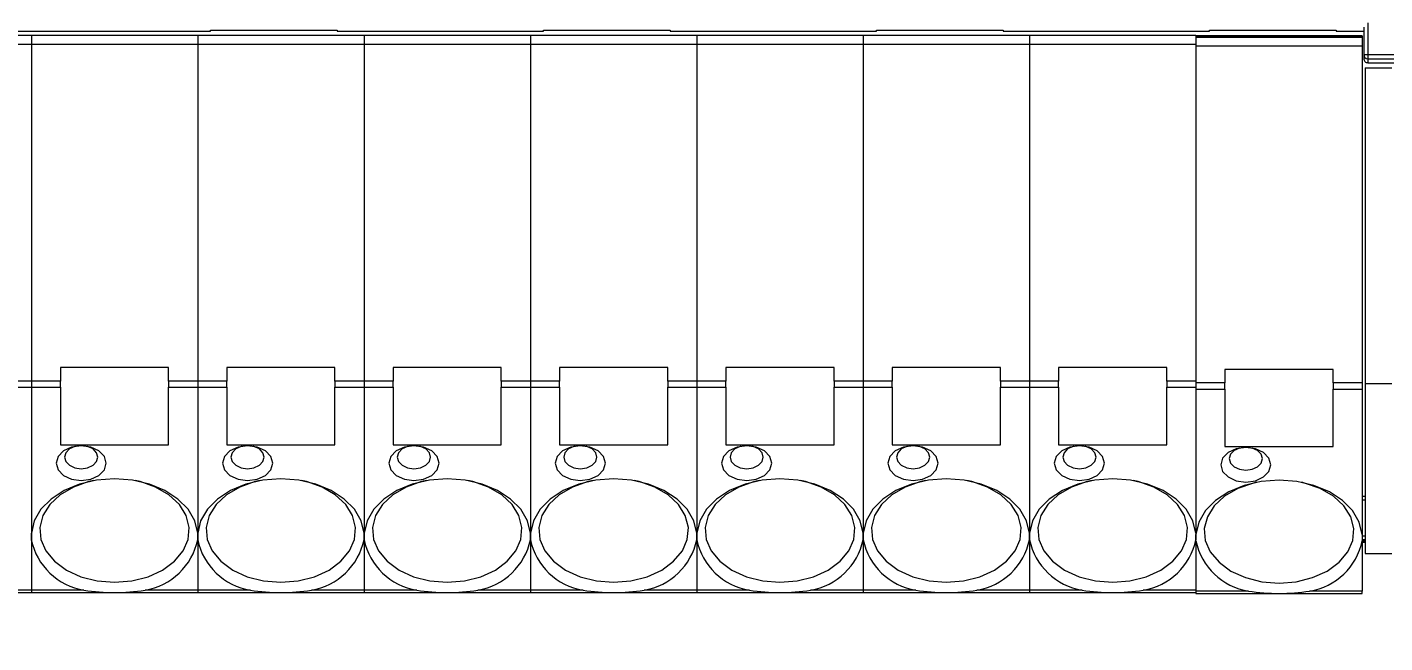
# Model space of a CAD drawing. Header units: inches. Extents: x 0.3 to 10.6, y 0.4 to 8.2.
# Drawn here: x 3.795 to 5.937, y 3.448 to 4.421 of the extents above; entities that cross this region are included whole.
import ezdxf

# ---------------------------------------------------------------- set-up
doc = ezdxf.new("R2010")
doc.units = ezdxf.units.IN
doc.header["$MEASUREMENT"] = 0
doc.layers.add('FORMAT', color=7, linetype='Continuous', lineweight=0)
doc.styles.add('SLDTEXTSTYLE0', font='TXT', dxfattribs={"width": 0.75})
doc.dimstyles.new('SLDDIMSTYLE0', dxfattribs={"dimtxt": 0.25, "dimasz": 0.236, "dimexe": 0, "dimexo": 0.0625, "dimgap": 0.0625, "dimtad": 1, "dimtoh": 1, "dimdec": 3, "dimlfac": 1.5, "dimzin": 12, "dimdsep": 46, "dimtxsty": 'SLDTEXTSTYLE0', "dimblk1": 'CLOSED', "dimblk2": 'CLOSED', "dimsah": 1, "dimcen": 0.09, "dimadec": 0, "dimazin": 0, "dimtfac": 1, "dimtofl": 0, "dimtmove": 0, "dimatfit": 3, "dimldrblk": 'CLOSED', "dimfxl": 1, "dimtolj": 1, "dimtzin": 12, "dimarcsym": 0})

# ---------------------------------------------------------------- blocks, each defined once
blk = doc.blocks.new('_Closed')
at = {"color": 0, "linetype": 'ByBlock', "lineweight": -2}
for p, q in [((-1, 0.166667), (0, 0)), ((-1, 0.166667), (-1, -0.166667)), ((0, 0), (-1, -0.166667)), ((0, 0), (-1, 0))]:
    blk.add_line(p, q, dxfattribs=at)
blk = doc.blocks.new('*D6')
at = {"layer": 'FORMAT'}
for p, q in [((3.7631, 6.6969), (1.6996, 6.6969)), ((1.7386, 6.6969), (1.7386, 3.5316)), ((3.7631, 3.5316), (1.6996, 3.5316))]:
    blk.add_line(p, q, dxfattribs=at)
for centre, start, end in [((1.5402, 5.4564), 63.4349, 116.5651), ((1.5402, 5.2937), 243.4349, 296.5651)]:
    blk.add_arc(centre, 0.4436, start, end, dxfattribs=at)
at = {"layer": 'FORMAT', "xscale": 0.236, "yscale": 0.236}
for p, rotation in [((1.7386, 6.6969, 0.0396), 90.0000000001), ((1.7386, 3.5316, 0.0396), 270.0000000001)]:
    blk.add_blockref('_Closed', p, dxfattribs=dict(at, rotation=rotation))
at = {"layer": 'FORMAT', "insert": (1.4193, 4.9595), "char_height": 0.25, "attachment_point": 1, "rotation": 90, "style": 'SLDTEXTSTYLE0'}
blk.add_mtext('4.748', dxfattribs=at)
blk = doc.blocks.new('*D7')
at = {"layer": 'FORMAT'}
for p, q in [((2.9289, 3.7046), (2.9289, 2.8576)), ((7.986, 3.7046), (7.986, 2.8576)), ((7.986, 2.8966), (2.9289, 2.8966))]:
    blk.add_line(p, q, dxfattribs=at)
for centre, start, end in [((5.4649, 3.0949), 153.4349, 206.5651), ((5.6275, 3.0949), 333.4349, 26.5651)]:
    blk.add_arc(centre, 0.4436, start, end, dxfattribs=at)
at = {"layer": 'FORMAT', "xscale": 0.236, "yscale": 0.236, "rotation": 180}
blk.add_blockref('_Closed', (2.9289, 2.8966, 0.0396), dxfattribs=at)
at = {"layer": 'FORMAT', "xscale": 0.236, "yscale": 0.236}
blk.add_blockref('_Closed', (7.986, 2.8966, 0.0396), dxfattribs=at)
at = {"layer": 'FORMAT', "insert": (5.1306, 3.2159), "char_height": 0.25, "attachment_point": 1, "style": 'SLDTEXTSTYLE0'}
blk.add_mtext('7.586', dxfattribs=at)

msp = doc.modelspace()

# ---------------------------------------------------------------- linework, layer by layer
at = {"color": 7, "linetype": 'Continuous', "lineweight": 15}
for p, q in [((3.7488, 4.41434), (4.0848, 4.41434)), ((4.0848, 4.4155), (4.2848, 4.4155)), ((4.0848, 4.41434), (4.0848, 4.4155)), ((4.2848, 4.4155), (4.2848, 4.41434)), ((4.2848, 4.41434), (4.61013, 4.41434)), ((4.61013, 4.4155), (4.81013, 4.4155)), ((4.61013, 4.41434), (4.61013, 4.4155)), ((4.81013, 4.4155), (4.81013, 4.41434)), ((4.81013, 4.41434), (5.13546, 4.41434)), ((5.13546, 4.41434), (5.13546, 4.4155)), ((5.13546, 4.4155), (5.33546, 4.4155)), ((5.33546, 4.4155), (5.33546, 4.41434)), ((5.33546, 4.41434), (5.6608, 4.41434)), ((5.6608, 4.4155), (5.8608, 4.4155)), ((5.6608, 4.41434), (5.6608, 4.4155)), ((5.8608, 4.4155), (5.8608, 4.41434)), ((5.8608, 4.41434), (5.90413, 4.41434)), ((5.90413, 4.42053), (5.90413, 4.42053)), ((5.90413, 4.42053), (5.90413, 4.3772)), ((5.9108, 4.4272), (5.9108, 4.3772)), ((3.80206, 4.40716), (3.75539, 4.40716)), ((3.75539, 4.39383), (3.80206, 4.39383)), ((3.80206, 4.40716), (3.80206, 4.39383)), ((4.06452, 4.40716), (3.80206, 4.40716)), ((3.80206, 4.39383), (4.06452, 4.39383)), ((3.80206, 4.39383), (3.80206, 3.86166)), ((4.06452, 4.40716), (4.06452, 4.39383)), ((4.32699, 4.40716), (4.06452, 4.40716)), ((4.06452, 4.39383), (4.32699, 4.39383)), ((4.06452, 4.39383), (4.06452, 3.86166)), ((4.32699, 4.40716), (4.32699, 4.39383)), ((4.58946, 4.40716), (4.32699, 4.40716)), ((4.32699, 4.39383), (4.58946, 4.39383)), ((4.32699, 4.39383), (4.32699, 3.86166)), ((4.58946, 4.40716), (4.58946, 4.39383)), ((4.85193, 4.40716), (4.58946, 4.40716)), ((4.58946, 4.39383), (4.58946, 3.86166)), ((4.58946, 4.39383), (4.85193, 4.39383)), ((5.11439, 4.40716), (4.85193, 4.40716)), ((4.85193, 4.40716), (4.85193, 4.39383)), ((4.85193, 4.39383), (5.11439, 4.39383)), ((4.85193, 4.39383), (4.85193, 3.86166)), ((5.11439, 4.40716), (5.11439, 4.39383)), ((5.37686, 4.40716), (5.11439, 4.40716)), ((5.11439, 4.39383), (5.37686, 4.39383)), ((5.11439, 4.39383), (5.11439, 3.86166)), ((5.63933, 4.40716), (5.37686, 4.40716)), ((5.37686, 4.40716), (5.37686, 4.39383)), ((5.37686, 4.39383), (5.37686, 3.86166)), ((5.37686, 4.39383), (5.63933, 4.39383)), ((5.90179, 4.40665), (5.63933, 4.40716)), ((5.63933, 4.40716), (5.90179, 4.40665)), ((5.63933, 4.40716), (5.63933, 4.40125)), ((5.63933, 4.40535), (5.90179, 4.40535)), ((5.90179, 4.40427), (5.63933, 4.40427)), ((5.63933, 4.40125), (5.63933, 4.39088)), ((5.90179, 4.40665), (5.90179, 4.40535)), ((5.90179, 4.40535), (5.90179, 4.40427)), ((5.90179, 4.40427), (5.90179, 4.39088)), ((5.63933, 4.39088), (5.90179, 4.39088)), ((5.63933, 4.39088), (5.63933, 3.85871)), ((5.90179, 4.39088), (5.90179, 3.85871)), ((5.90413, 4.3772), (5.9108, 4.3772)), ((5.90413, 4.3772), (5.90413, 4.37101)), ((5.9108, 4.3772), (7.66946, 4.3772)), ((5.9108, 4.3772), (5.9108, 4.37053)), ((5.9108, 4.37053), (7.66946, 4.37053)), ((5.9108, 4.37053), (5.9108, 4.36434)), ((5.90646, 4.3562), (5.90646, 3.85786)), ((5.90646, 4.3562), (5.94846, 4.3562)), ((5.9108, 4.36434), (7.53413, 4.36434)), ((4.01859, 3.883), (3.84799, 3.883)), ((3.84799, 3.883), (3.84799, 3.86166)), ((4.01859, 3.86166), (4.01859, 3.883)), ((4.28106, 3.883), (4.11046, 3.883)), ((4.11046, 3.883), (4.11046, 3.86166)), ((4.28106, 3.86166), (4.28106, 3.883)), ((4.54353, 3.883), (4.37292, 3.883)), ((4.37292, 3.883), (4.37292, 3.86166)), ((4.54353, 3.86166), (4.54353, 3.883)), ((4.80599, 3.883), (4.63539, 3.883)), ((4.63539, 3.883), (4.63539, 3.86166)), ((4.80599, 3.86166), (4.80599, 3.883)), ((5.06846, 3.883), (4.89786, 3.883)), ((4.89786, 3.883), (4.89786, 3.86166)), ((5.06846, 3.86166), (5.06846, 3.883)), ((5.33093, 3.883), (5.16032, 3.883)), ((5.16032, 3.883), (5.16032, 3.86166)), ((5.33093, 3.86166), (5.33093, 3.883)), ((5.5934, 3.883), (5.42279, 3.883)), ((5.42279, 3.883), (5.42279, 3.86166)), ((5.5934, 3.86166), (5.5934, 3.883)), ((5.85586, 3.88006), (5.68526, 3.88006)), ((5.68526, 3.88006), (5.68526, 3.85871)), ((5.85586, 3.85871), (5.85586, 3.88006)), ((3.80206, 3.86166), (3.75539, 3.86166)), ((3.80206, 3.86166), (3.80206, 3.85205)), ((3.84799, 3.86166), (3.80206, 3.86166)), ((3.84799, 3.85205), (3.84799, 3.86166)), ((4.01859, 3.86166), (4.01859, 3.85205)), ((4.06452, 3.86166), (4.01859, 3.86166)), ((4.06452, 3.86166), (4.06452, 3.85205)), ((4.11046, 3.86166), (4.06452, 3.86166)), ((4.11046, 3.85205), (4.11046, 3.86166)), ((4.28106, 3.86166), (4.28106, 3.85205)), ((4.32699, 3.86166), (4.28106, 3.86166)), ((4.37292, 3.86166), (4.32699, 3.86166)), ((4.32699, 3.86166), (4.32699, 3.85205)), ((4.37292, 3.85205), (4.37292, 3.86166)), ((4.58946, 3.86166), (4.54353, 3.86166)), ((4.54353, 3.86166), (4.54353, 3.85205)), ((4.63539, 3.86166), (4.58946, 3.86166)), ((4.58946, 3.86166), (4.58946, 3.85205)), ((4.63539, 3.85205), (4.63539, 3.86166)), ((4.85193, 3.86166), (4.80599, 3.86166)), ((4.80599, 3.86166), (4.80599, 3.85205)), ((4.89786, 3.86166), (4.85193, 3.86166)), ((4.85193, 3.86166), (4.85193, 3.85205)), ((4.89786, 3.85205), (4.89786, 3.86166)), ((5.11439, 3.86166), (5.06846, 3.86166)), ((5.06846, 3.86166), (5.06846, 3.85205)), ((5.11439, 3.86166), (5.11439, 3.85205)), ((5.16032, 3.86166), (5.11439, 3.86166)), ((5.16032, 3.85205), (5.16032, 3.86166)), ((5.33093, 3.86166), (5.33093, 3.85205)), ((5.37686, 3.86166), (5.33093, 3.86166)), ((5.42279, 3.86166), (5.37686, 3.86166)), ((5.37686, 3.86166), (5.37686, 3.85205)), ((5.42279, 3.85205), (5.42279, 3.86166)), ((5.63933, 3.86166), (5.5934, 3.86166)), ((5.5934, 3.86166), (5.5934, 3.85205)), ((5.68526, 3.85871), (5.63933, 3.85871)), ((5.63933, 3.85871), (5.63933, 3.84912)), ((5.68526, 3.84912), (5.68526, 3.85871)), ((5.90179, 3.85871), (5.85586, 3.85871)), ((5.85586, 3.85871), (5.85586, 3.84912)), ((5.90179, 3.85871), (5.90179, 3.84912)), ((5.90646, 3.85786), (5.94846, 3.85786)), ((5.90646, 3.85786), (5.90646, 3.58953)), ((3.75539, 3.85205), (3.80206, 3.85205)), ((3.80206, 3.85205), (3.84799, 3.85205)), ((3.80206, 3.85205), (3.80206, 3.62154)), ((3.84799, 3.85205), (3.84799, 3.76109)), ((4.01859, 3.85205), (4.06452, 3.85205)), ((4.01859, 3.76109), (4.01859, 3.85205)), ((4.06452, 3.85205), (4.11046, 3.85205)), ((4.06452, 3.85205), (4.06452, 3.62154)), ((4.11046, 3.85205), (4.11046, 3.76109)), ((4.28106, 3.85205), (4.32699, 3.85205)), ((4.28106, 3.76109), (4.28106, 3.85205)), ((4.32699, 3.85205), (4.37292, 3.85205)), ((4.32699, 3.85205), (4.32699, 3.62154)), ((4.37292, 3.85205), (4.37292, 3.76109)), ((4.54353, 3.85205), (4.58946, 3.85205)), ((4.54353, 3.76109), (4.54353, 3.85205)), ((4.58946, 3.85205), (4.63539, 3.85205)), ((4.58946, 3.85205), (4.58946, 3.62154)), ((4.63539, 3.85205), (4.63539, 3.76109)), ((4.80599, 3.85205), (4.85193, 3.85205)), ((4.80599, 3.76109), (4.80599, 3.85205)), ((4.85193, 3.85205), (4.89786, 3.85205)), ((4.85193, 3.85205), (4.85193, 3.62154)), ((4.89786, 3.85205), (4.89786, 3.76109)), ((5.06846, 3.85205), (5.11439, 3.85205)), ((5.06846, 3.76109), (5.06846, 3.85205)), ((5.11439, 3.85205), (5.16032, 3.85205)), ((5.11439, 3.85205), (5.11439, 3.62154)), ((5.16032, 3.85205), (5.16032, 3.76109)), ((5.33093, 3.85205), (5.37686, 3.85205)), ((5.33093, 3.76109), (5.33093, 3.85205)), ((5.37686, 3.85205), (5.42279, 3.85205)), ((5.37686, 3.85205), (5.37686, 3.62154)), ((5.42279, 3.85205), (5.42279, 3.76109)), ((5.5934, 3.85205), (5.63933, 3.85205)), ((5.5934, 3.76109), (5.5934, 3.85205)), ((5.63933, 3.84912), (5.68526, 3.84912)), ((5.63933, 3.84912), (5.63933, 3.61967)), ((5.68526, 3.84912), (5.68526, 3.75858)), ((5.85586, 3.84912), (5.90179, 3.84912)), ((5.85586, 3.75858), (5.85586, 3.84912)), ((5.90179, 3.84912), (5.90179, 3.61967)), ((3.84799, 3.76109), (4.01859, 3.76109)), ((4.11046, 3.76109), (4.28106, 3.76109)), ((4.37292, 3.76109), (4.54353, 3.76109)), ((4.63539, 3.76109), (4.80599, 3.76109)), ((4.89786, 3.76109), (5.06846, 3.76109)), ((5.16032, 3.76109), (5.33093, 3.76109)), ((5.42279, 3.76109), (5.5934, 3.76109)), ((5.68526, 3.75858), (5.85586, 3.75858)), ((5.90179, 3.6802), (5.90646, 3.6802)), ((5.90646, 3.67353), (5.90179, 3.67353)), ((3.80206, 3.61124), (3.80206, 3.62154)), ((3.80206, 3.62154), (3.80206, 3.61124)), ((4.06452, 3.61124), (4.06452, 3.62154)), ((4.06452, 3.62154), (4.06452, 3.61124)), ((4.32699, 3.62154), (4.32699, 3.61124)), ((4.32699, 3.61124), (4.32699, 3.62154)), ((4.58946, 3.62154), (4.58946, 3.61124)), ((4.58946, 3.61124), (4.58946, 3.62154)), ((4.85193, 3.61124), (4.85193, 3.62154)), ((4.85193, 3.62154), (4.85193, 3.61124)), ((5.11439, 3.62154), (5.11439, 3.61124)), ((5.11439, 3.61124), (5.11439, 3.62154)), ((5.37686, 3.61124), (5.37686, 3.62154)), ((5.37686, 3.62154), (5.37686, 3.61124)), ((5.63933, 3.62154), (5.63933, 3.61124)), ((3.80206, 3.61124), (3.80206, 3.53162)), ((4.06452, 3.61124), (4.06452, 3.53162)), ((4.32699, 3.61124), (4.32699, 3.53162)), ((4.58946, 3.61124), (4.58946, 3.53162)), ((4.85193, 3.61124), (4.85193, 3.53162)), ((5.11439, 3.61124), (5.11439, 3.53162)), ((5.37686, 3.61124), (5.37686, 3.53162)), ((5.63933, 3.60942), (5.63933, 3.61967)), ((5.63933, 3.60942), (5.63933, 3.53016)), ((5.90179, 3.61967), (5.90179, 3.60942)), ((5.90179, 3.61752), (5.90646, 3.61752)), ((5.90646, 3.61086), (5.90179, 3.61086)), ((5.90179, 3.60942), (5.90179, 3.53016)), ((5.90646, 3.60698), (5.90179, 3.60698)), ((5.90646, 3.60754), (5.90276, 3.6075)), ((5.90646, 3.58953), (5.94846, 3.58953)), ((3.80206, 3.53162), (3.75539, 3.53162)), ((3.75539, 3.5279), (3.80206, 3.5279)), ((3.88513, 3.53162), (3.80206, 3.53162)), ((3.80206, 3.53162), (3.80206, 3.5279)), ((3.80206, 3.5279), (4.06452, 3.5279)), ((4.06452, 3.53162), (3.98145, 3.53162)), ((4.1476, 3.53162), (4.06452, 3.53162)), ((4.06452, 3.53162), (4.06452, 3.5279)), ((4.06452, 3.5279), (4.32699, 3.5279)), ((4.32699, 3.53162), (4.24391, 3.53162)), ((4.41007, 3.53162), (4.32699, 3.53162)), ((4.32699, 3.53162), (4.32699, 3.5279)), ((4.32699, 3.5279), (4.58946, 3.5279)), ((4.58946, 3.53162), (4.50638, 3.53162)), ((4.67254, 3.53162), (4.58946, 3.53162)), ((4.58946, 3.53162), (4.58946, 3.5279)), ((4.58946, 3.5279), (4.85193, 3.5279)), ((4.85193, 3.53162), (4.76885, 3.53162)), ((4.935, 3.53162), (4.85193, 3.53162)), ((4.85193, 3.53162), (4.85193, 3.5279)), ((4.85193, 3.5279), (5.11439, 3.5279)), ((5.11439, 3.53162), (5.03132, 3.53162)), ((5.19747, 3.53162), (5.11439, 3.53162)), ((5.11439, 3.53162), (5.11439, 3.5279)), ((5.11439, 3.5279), (5.37686, 3.5279)), ((5.37686, 3.53162), (5.29378, 3.53162)), ((5.45994, 3.53162), (5.37686, 3.53162)), ((5.37686, 3.53162), (5.37686, 3.5279)), ((5.37686, 3.5279), (5.63933, 3.5279)), ((5.63933, 3.53162), (5.55625, 3.53162)), ((5.7224, 3.53016), (5.63933, 3.53016)), ((5.63933, 3.53016), (5.63933, 3.52648)), ((5.63933, 3.52648), (5.77092, 3.52648)), ((5.77092, 3.52648), (5.90179, 3.52648)), ((5.90179, 3.53016), (5.81872, 3.53016)), ((5.90179, 3.52648), (5.90179, 3.53016))]:
    msp.add_line(p, q, dxfattribs=at)
at = {"color": 7, "linetype": 'Continuous', "lineweight": 15, "flags": 128}
for points in [[(3.8808, 3.70455), (3.89594, 3.70664), (3.90878, 3.71258), (3.91736, 3.72148), (3.92038, 3.73198), (3.91736, 3.74248), (3.90878, 3.75138), (3.89594, 3.75733), (3.8808, 3.75941), (3.86565, 3.75733), (3.85281, 3.75138), (3.84423, 3.74248), (3.84122, 3.73198), (3.84423, 3.72148), (3.85281, 3.71258), (3.86565, 3.70664), (3.8808, 3.70455)], [(3.87196, 3.75872), (3.87075, 3.7584), (3.86224, 3.75446), (3.85655, 3.74855), (3.85455, 3.74159), (3.85655, 3.73463), (3.86224, 3.72873), (3.87075, 3.72479), (3.8808, 3.7234)], [(3.8808, 3.7234), (3.89084, 3.72479), (3.89936, 3.72873), (3.90505, 3.73463), (3.90704, 3.74159), (3.90505, 3.74855), (3.89936, 3.75446), (3.89084, 3.7584), (3.88963, 3.75872)], [(4.14326, 3.70455), (4.15841, 3.70664), (4.17125, 3.71258), (4.17983, 3.72148), (4.18284, 3.73198), (4.17983, 3.74248), (4.17125, 3.75138), (4.15841, 3.75733), (4.14326, 3.75941), (4.12812, 3.75733), (4.11528, 3.75138), (4.1067, 3.74248), (4.10368, 3.73198), (4.1067, 3.72148), (4.11528, 3.71258), (4.12812, 3.70664), (4.14326, 3.70455)], [(4.13443, 3.75872), (4.13322, 3.7584), (4.12471, 3.75446), (4.11902, 3.74855), (4.11702, 3.74159), (4.11902, 3.73463), (4.12471, 3.72873), (4.13322, 3.72479), (4.14326, 3.7234)], [(4.14326, 3.7234), (4.15331, 3.72479), (4.16182, 3.72873), (4.16751, 3.73463), (4.16951, 3.74159), (4.16751, 3.74855), (4.16182, 3.75446), (4.15331, 3.7584), (4.1521, 3.75872)], [(4.40573, 3.70455), (4.42088, 3.70664), (4.43372, 3.71258), (4.4423, 3.72148), (4.44531, 3.73198), (4.4423, 3.74248), (4.43372, 3.75138), (4.42088, 3.75733), (4.40573, 3.75941), (4.39058, 3.75733), (4.37774, 3.75138), (4.36916, 3.74248), (4.36615, 3.73198), (4.36916, 3.72148), (4.37774, 3.71258), (4.39058, 3.70664), (4.40573, 3.70455)], [(4.39689, 3.75872), (4.39569, 3.7584), (4.38717, 3.75446), (4.38148, 3.74855), (4.37948, 3.74159), (4.38148, 3.73463), (4.38717, 3.72873), (4.39569, 3.72479), (4.40573, 3.7234)], [(4.40573, 3.7234), (4.41578, 3.72479), (4.42429, 3.72873), (4.42998, 3.73463), (4.43198, 3.74159), (4.42998, 3.74855), (4.42429, 3.75446), (4.41578, 3.7584), (4.41457, 3.75872)], [(4.6682, 3.70455), (4.68335, 3.70664), (4.69619, 3.71258), (4.70477, 3.72148), (4.70778, 3.73198), (4.70477, 3.74248), (4.69619, 3.75138), (4.68335, 3.75733), (4.6682, 3.75941), (4.65305, 3.75733), (4.64021, 3.75138), (4.63163, 3.74248), (4.62862, 3.73198), (4.63163, 3.72148), (4.64021, 3.71258), (4.65305, 3.70664), (4.6682, 3.70455)], [(4.65936, 3.75872), (4.65815, 3.7584), (4.64964, 3.75446), (4.64395, 3.74855), (4.64195, 3.74159), (4.64395, 3.73463), (4.64964, 3.72873), (4.65815, 3.72479), (4.6682, 3.7234)], [(4.6682, 3.7234), (4.67824, 3.72479), (4.68676, 3.72873), (4.69245, 3.73463), (4.69445, 3.74159), (4.69245, 3.74855), (4.68676, 3.75446), (4.67824, 3.7584), (4.67704, 3.75872)], [(4.93067, 3.70455), (4.94581, 3.70664), (4.95865, 3.71258), (4.96723, 3.72148), (4.97025, 3.73198), (4.96723, 3.74248), (4.95865, 3.75138), (4.94581, 3.75733), (4.93067, 3.75941), (4.91552, 3.75733), (4.90268, 3.75138), (4.8941, 3.74248), (4.89109, 3.73198), (4.8941, 3.72148), (4.90268, 3.71258), (4.91552, 3.70664), (4.93067, 3.70455)], [(4.92183, 3.75872), (4.92062, 3.7584), (4.91211, 3.75446), (4.90642, 3.74855), (4.90442, 3.74159), (4.90642, 3.73463), (4.91211, 3.72873), (4.92062, 3.72479), (4.93067, 3.7234)], [(4.93067, 3.7234), (4.94071, 3.72479), (4.94923, 3.72873), (4.95491, 3.73463), (4.95691, 3.74159), (4.95491, 3.74855), (4.94923, 3.75446), (4.94071, 3.7584), (4.9395, 3.75872)], [(5.19313, 3.70455), (5.20828, 3.70664), (5.22112, 3.71258), (5.2297, 3.72148), (5.23271, 3.73198), (5.2297, 3.74248), (5.22112, 3.75138), (5.20828, 3.75733), (5.19313, 3.75941), (5.17799, 3.75733), (5.16515, 3.75138), (5.15657, 3.74248), (5.15355, 3.73198), (5.15657, 3.72148), (5.16515, 3.71258), (5.17799, 3.70664), (5.19313, 3.70455)], [(5.1843, 3.75872), (5.18309, 3.7584), (5.17457, 3.75446), (5.16888, 3.74855), (5.16689, 3.74159), (5.16888, 3.73463), (5.17457, 3.72873), (5.18309, 3.72479), (5.19313, 3.7234)], [(5.19313, 3.7234), (5.20318, 3.72479), (5.21169, 3.72873), (5.21738, 3.73463), (5.21938, 3.74159), (5.21738, 3.74855), (5.21169, 3.75446), (5.20318, 3.7584), (5.20197, 3.75872)], [(5.4556, 3.70455), (5.47075, 3.70664), (5.48359, 3.71258), (5.49217, 3.72148), (5.49518, 3.73198), (5.49217, 3.74248), (5.48359, 3.75138), (5.47075, 3.75733), (5.4556, 3.75941), (5.44045, 3.75733), (5.42761, 3.75138), (5.41903, 3.74248), (5.41602, 3.73198), (5.41903, 3.72148), (5.42761, 3.71258), (5.44045, 3.70664), (5.4556, 3.70455)], [(5.44676, 3.75872), (5.44556, 3.7584), (5.43704, 3.75446), (5.43135, 3.74855), (5.42935, 3.74159), (5.43135, 3.73463), (5.43704, 3.72873), (5.44556, 3.72479), (5.4556, 3.7234)], [(5.4556, 3.7234), (5.46564, 3.72479), (5.47416, 3.72873), (5.47985, 3.73463), (5.48185, 3.74159), (5.47985, 3.74855), (5.47416, 3.75446), (5.46564, 3.7584), (5.46444, 3.75872)], [(5.71807, 3.7023), (5.73321, 3.70438), (5.74605, 3.7103), (5.75463, 3.71915), (5.75765, 3.7296), (5.75463, 3.74005), (5.74605, 3.74891), (5.73321, 3.75483), (5.71807, 3.75691), (5.70292, 3.75483), (5.69008, 3.74891), (5.6815, 3.74005), (5.67849, 3.7296), (5.6815, 3.71915), (5.69008, 3.7103), (5.70292, 3.70438), (5.71807, 3.7023)], [(5.70833, 3.75607), (5.70802, 3.75599), (5.69951, 3.75206), (5.69382, 3.74619), (5.69182, 3.73926), (5.69382, 3.73233), (5.69951, 3.72645), (5.70802, 3.72253), (5.71807, 3.72115)], [(5.71807, 3.72115), (5.72811, 3.72253), (5.73663, 3.72645), (5.74232, 3.73233), (5.74431, 3.73926), (5.74232, 3.74619), (5.73663, 3.75206), (5.72811, 3.75599), (5.7278, 3.75607)], [(4.06452, 3.62154), (4.05987, 3.64094), (4.04932, 3.6592), (4.03336, 3.67546), (4.01273, 3.68897), (3.9884, 3.6991), (3.9615, 3.70537), (3.93329, 3.7075), (3.90508, 3.70537), (3.87818, 3.6991), (3.85385, 3.68897), (3.83322, 3.67546), (3.81726, 3.6592), (3.80671, 3.64094), (3.80206, 3.62154)], [(4.32699, 3.62154), (4.32234, 3.64094), (4.31179, 3.6592), (4.29582, 3.67546), (4.2752, 3.68897), (4.25087, 3.6991), (4.22397, 3.70537), (4.19576, 3.7075), (4.16754, 3.70537), (4.14065, 3.6991), (4.11632, 3.68897), (4.09569, 3.67546), (4.07973, 3.6592), (4.06918, 3.64094), (4.06452, 3.62154)], [(4.58946, 3.62154), (4.58481, 3.64094), (4.57425, 3.6592), (4.55829, 3.67546), (4.53767, 3.68897), (4.51334, 3.6991), (4.48644, 3.70537), (4.45822, 3.7075), (4.43001, 3.70537), (4.40311, 3.6991), (4.37878, 3.68897), (4.35816, 3.67546), (4.3422, 3.6592), (4.33164, 3.64094), (4.32699, 3.62154)], [(4.85193, 3.62154), (4.84727, 3.64094), (4.83672, 3.6592), (4.82076, 3.67546), (4.80013, 3.68897), (4.7758, 3.6991), (4.74891, 3.70537), (4.72069, 3.7075), (4.69248, 3.70537), (4.66558, 3.6991), (4.64125, 3.68897), (4.62063, 3.67546), (4.60466, 3.6592), (4.59411, 3.64094), (4.58946, 3.62154)], [(5.11439, 3.62154), (5.10974, 3.64094), (5.09919, 3.6592), (5.08323, 3.67546), (5.0626, 3.68897), (5.03827, 3.6991), (5.01137, 3.70537), (4.98316, 3.7075), (4.95495, 3.70537), (4.92805, 3.6991), (4.90372, 3.68897), (4.88309, 3.67546), (4.86713, 3.6592), (4.85658, 3.64094), (4.85193, 3.62154)], [(5.37686, 3.62154), (5.37221, 3.64094), (5.36165, 3.6592), (5.34569, 3.67546), (5.32507, 3.68897), (5.30074, 3.6991), (5.27384, 3.70537), (5.24563, 3.7075), (5.21741, 3.70537), (5.19052, 3.6991), (5.16619, 3.68897), (5.14556, 3.67546), (5.1296, 3.6592), (5.11905, 3.64094), (5.11439, 3.62154)], [(5.63933, 3.62154), (5.63467, 3.64094), (5.62412, 3.6592), (5.60816, 3.67546), (5.58753, 3.68897), (5.5632, 3.6991), (5.53631, 3.70537), (5.50809, 3.7075), (5.47988, 3.70537), (5.45298, 3.6991), (5.42865, 3.68897), (5.40803, 3.67546), (5.39207, 3.6592), (5.38151, 3.64094), (5.37686, 3.62154)], [(3.90085, 3.70472), (3.89289, 3.70293), (3.86839, 3.6944), (3.84738, 3.68218), (3.831, 3.66693), (3.82014, 3.64948), (3.81538, 3.63076), (3.81697, 3.61179), (3.82484, 3.59358), (3.83855, 3.57712), (3.85737, 3.56329), (3.88028, 3.55285), (3.90605, 3.54634), (3.93329, 3.54414)], [(3.93329, 3.54414), (3.96053, 3.54634), (3.9863, 3.55285), (4.00921, 3.56329), (4.02803, 3.57712), (4.04174, 3.59358), (4.04961, 3.61179), (4.0512, 3.63076), (4.04644, 3.64948), (4.03558, 3.66693), (4.0192, 3.68218), (3.99819, 3.6944), (3.97369, 3.70293), (3.96573, 3.70472)], [(4.16332, 3.70472), (4.15536, 3.70293), (4.13086, 3.6944), (4.10985, 3.68218), (4.09347, 3.66693), (4.08261, 3.64948), (4.07785, 3.63076), (4.07944, 3.61179), (4.08731, 3.59358), (4.10102, 3.57712), (4.11984, 3.56329), (4.14275, 3.55285), (4.16852, 3.54634), (4.19576, 3.54414)], [(4.19576, 3.54414), (4.223, 3.54634), (4.24877, 3.55285), (4.27168, 3.56329), (4.2905, 3.57712), (4.30421, 3.59358), (4.31207, 3.61179), (4.31367, 3.63076), (4.30891, 3.64948), (4.29804, 3.66693), (4.28167, 3.68218), (4.26066, 3.6944), (4.23615, 3.70293), (4.2282, 3.70472)], [(4.42578, 3.70472), (4.41783, 3.70293), (4.39332, 3.6944), (4.37231, 3.68218), (4.35594, 3.66693), (4.34508, 3.64948), (4.34031, 3.63076), (4.34191, 3.61179), (4.34977, 3.59358), (4.36349, 3.57712), (4.38231, 3.56329), (4.40522, 3.55285), (4.43099, 3.54634), (4.45822, 3.54414)], [(4.45822, 3.54414), (4.48546, 3.54634), (4.51123, 3.55285), (4.53414, 3.56329), (4.55296, 3.57712), (4.56668, 3.59358), (4.57454, 3.61179), (4.57614, 3.63076), (4.57137, 3.64948), (4.56051, 3.66693), (4.54414, 3.68218), (4.52313, 3.6944), (4.49862, 3.70293), (4.49067, 3.70472)], [(4.68825, 3.70472), (4.6803, 3.70293), (4.65579, 3.6944), (4.63478, 3.68218), (4.61841, 3.66693), (4.60754, 3.64948), (4.60278, 3.63076), (4.60438, 3.61179), (4.61224, 3.59358), (4.62595, 3.57712), (4.64477, 3.56329), (4.66768, 3.55285), (4.69345, 3.54634), (4.72069, 3.54414)], [(4.72069, 3.54414), (4.74793, 3.54634), (4.7737, 3.55285), (4.79661, 3.56329), (4.81543, 3.57712), (4.82914, 3.59358), (4.83701, 3.61179), (4.8386, 3.63076), (4.83384, 3.64948), (4.82298, 3.66693), (4.8066, 3.68218), (4.78559, 3.6944), (4.76109, 3.70293), (4.75313, 3.70472)], [(4.95072, 3.70472), (4.94276, 3.70293), (4.91826, 3.6944), (4.89725, 3.68218), (4.88087, 3.66693), (4.87001, 3.64948), (4.86525, 3.63076), (4.86684, 3.61179), (4.87471, 3.59358), (4.88842, 3.57712), (4.90724, 3.56329), (4.93015, 3.55285), (4.95592, 3.54634), (4.98316, 3.54414)], [(4.98316, 3.54414), (5.0104, 3.54634), (5.03617, 3.55285), (5.05908, 3.56329), (5.0779, 3.57712), (5.09161, 3.59358), (5.09948, 3.61179), (5.10107, 3.63076), (5.09631, 3.64948), (5.08545, 3.66693), (5.06907, 3.68218), (5.04806, 3.6944), (5.02356, 3.70293), (5.0156, 3.70472)], [(5.21319, 3.70472), (5.20523, 3.70293), (5.18072, 3.6944), (5.15972, 3.68218), (5.14334, 3.66693), (5.13248, 3.64948), (5.12772, 3.63076), (5.12931, 3.61179), (5.13718, 3.59358), (5.15089, 3.57712), (5.16971, 3.56329), (5.19262, 3.55285), (5.21839, 3.54634), (5.24563, 3.54414)], [(5.24563, 3.54414), (5.27286, 3.54634), (5.29863, 3.55285), (5.32155, 3.56329), (5.34037, 3.57712), (5.35408, 3.59358), (5.36194, 3.61179), (5.36354, 3.63076), (5.35877, 3.64948), (5.34791, 3.66693), (5.33154, 3.68218), (5.31053, 3.6944), (5.28602, 3.70293), (5.27807, 3.70472)], [(5.47565, 3.70472), (5.4677, 3.70293), (5.44319, 3.6944), (5.42218, 3.68218), (5.40581, 3.66693), (5.39495, 3.64948), (5.39018, 3.63076), (5.39178, 3.61179), (5.39964, 3.59358), (5.41335, 3.57712), (5.43217, 3.56329), (5.45509, 3.55285), (5.48086, 3.54634), (5.50809, 3.54414)], [(5.50809, 3.54414), (5.53533, 3.54634), (5.5611, 3.55285), (5.58401, 3.56329), (5.60283, 3.57712), (5.61654, 3.59358), (5.62441, 3.61179), (5.626, 3.63076), (5.62124, 3.64948), (5.61038, 3.66693), (5.594, 3.68218), (5.573, 3.6944), (5.54849, 3.70293), (5.54054, 3.70472)], [(5.90179, 3.61967), (5.89714, 3.63898), (5.88659, 3.65716), (5.87063, 3.67335), (5.85, 3.68679), (5.82567, 3.69687), (5.79877, 3.70312), (5.77056, 3.70523), (5.74235, 3.70312), (5.71545, 3.69687), (5.69112, 3.68679), (5.67049, 3.67335), (5.65453, 3.65716), (5.64398, 3.63898), (5.63933, 3.61967)], [(5.73482, 3.70186), (5.73016, 3.70077), (5.70566, 3.69228), (5.68465, 3.68012), (5.66827, 3.66494), (5.65741, 3.64757), (5.65265, 3.62893), (5.65425, 3.61004), (5.66211, 3.59192), (5.67582, 3.57553), (5.69464, 3.56177), (5.71755, 3.55138), (5.74332, 3.5449), (5.77056, 3.54271)], [(5.77056, 3.54271), (5.7978, 3.5449), (5.82357, 3.55138), (5.84648, 3.56177), (5.8653, 3.57553), (5.87901, 3.59192), (5.88688, 3.61004), (5.88847, 3.62893), (5.88371, 3.64757), (5.87285, 3.66494), (5.85647, 3.68012), (5.83546, 3.69228), (5.81096, 3.70077), (5.80631, 3.70186)], [(5.90142, 3.60866), (5.90368, 3.60866), (5.90646, 3.60865)], [(5.90175, 3.60933), (5.90368, 3.60933), (5.90646, 3.60932)]]:
    msp.add_lwpolyline(points, dxfattribs=at)
at = {"color": 7, "linetype": 'Continuous', "lineweight": 15}
for centre, radius, start, end in [((5.9108, 4.3772), 0.00667, 180.00479, 270.0033), ((3.90155, 3.6319), 0.10162, 191.7314, 260.70124), ((3.96503, 3.6319), 0.10162, 279.29876, 348.2686), ((4.16402, 3.6319), 0.10162, 191.73109, 260.70155), ((4.22749, 3.6319), 0.10162, 279.29856, 348.2688), ((4.42649, 3.6319), 0.10162, 191.7312, 260.70144), ((4.48996, 3.6319), 0.10162, 279.29857, 348.26872), ((4.68896, 3.6319), 0.10162, 191.73114, 260.70151), ((4.75243, 3.6319), 0.10162, 279.29856, 348.2688), ((4.95142, 3.6319), 0.10162, 191.73125, 260.70139), ((5.0149, 3.6319), 0.10162, 279.29855, 348.26881), ((5.21389, 3.6319), 0.10162, 191.73124, 260.70143), ((5.27736, 3.6319), 0.10162, 279.29853, 348.26883), ((5.47636, 3.6319), 0.10162, 191.73124, 260.70141), ((5.53983, 3.6319), 0.10162, 279.29857, 348.26879), ((5.73856, 3.63026), 0.10139, 191.86131, 260.8344), ((5.80257, 3.63026), 0.10139, 279.16559, 348.1387), ((3.93329, 3.8329), 0.3051, 260.9186, 279.0814), ((4.19576, 3.83289), 0.3051, 260.91857, 279.08143), ((4.45822, 3.8329), 0.3051, 260.91858, 279.08142), ((4.72069, 3.83289), 0.3051, 260.91857, 279.08143), ((4.98316, 3.8329), 0.3051, 260.91858, 279.08142), ((5.24563, 3.8329), 0.3051, 260.91857, 279.08143), ((5.50809, 3.8329), 0.3051, 260.91858, 279.08142), ((5.77056, 3.83376), 0.3074, 260.98698, 279.01302)]:
    msp.add_arc(centre, radius, start, end, dxfattribs=at)
msp.add_ellipse((5.9108, 4.37101), major_axis=(0, 0.00667), ratio=0.9998477, start_param=1.5707963, end_param=3.1415927, dxfattribs=at)

# ---------------------------------------------------------------- dimensions: what is measured, and where the dimension line sits
at = {"layer": 'FORMAT'}
dim = msp.add_linear_dim(base=(1.73862, 3.53162), p1=(3.80206, 6.6969), p2=(3.80206, 3.53162), angle=90, text='(<>)', dimstyle='SLDDIMSTYLE0', dxfattribs=at)
dim.commit()
dim.dimension.update_dxf_attribs({"geometry": '*D6', "text_midpoint": (1.73862, 5.37506), "dimtype": 160})
dim = msp.add_linear_dim(base=(2.92892, 2.89656), p1=(7.98601, 3.74363), p2=(2.92892, 3.74363), text='(<>)', dimstyle='SLDDIMSTYLE0', dxfattribs=at)
dim.commit()
dim.dimension.update_dxf_attribs({"geometry": '*D7', "text_midpoint": (5.5462, 2.89656), "dimtype": 160})

doc.saveas('drawing.dxf')
